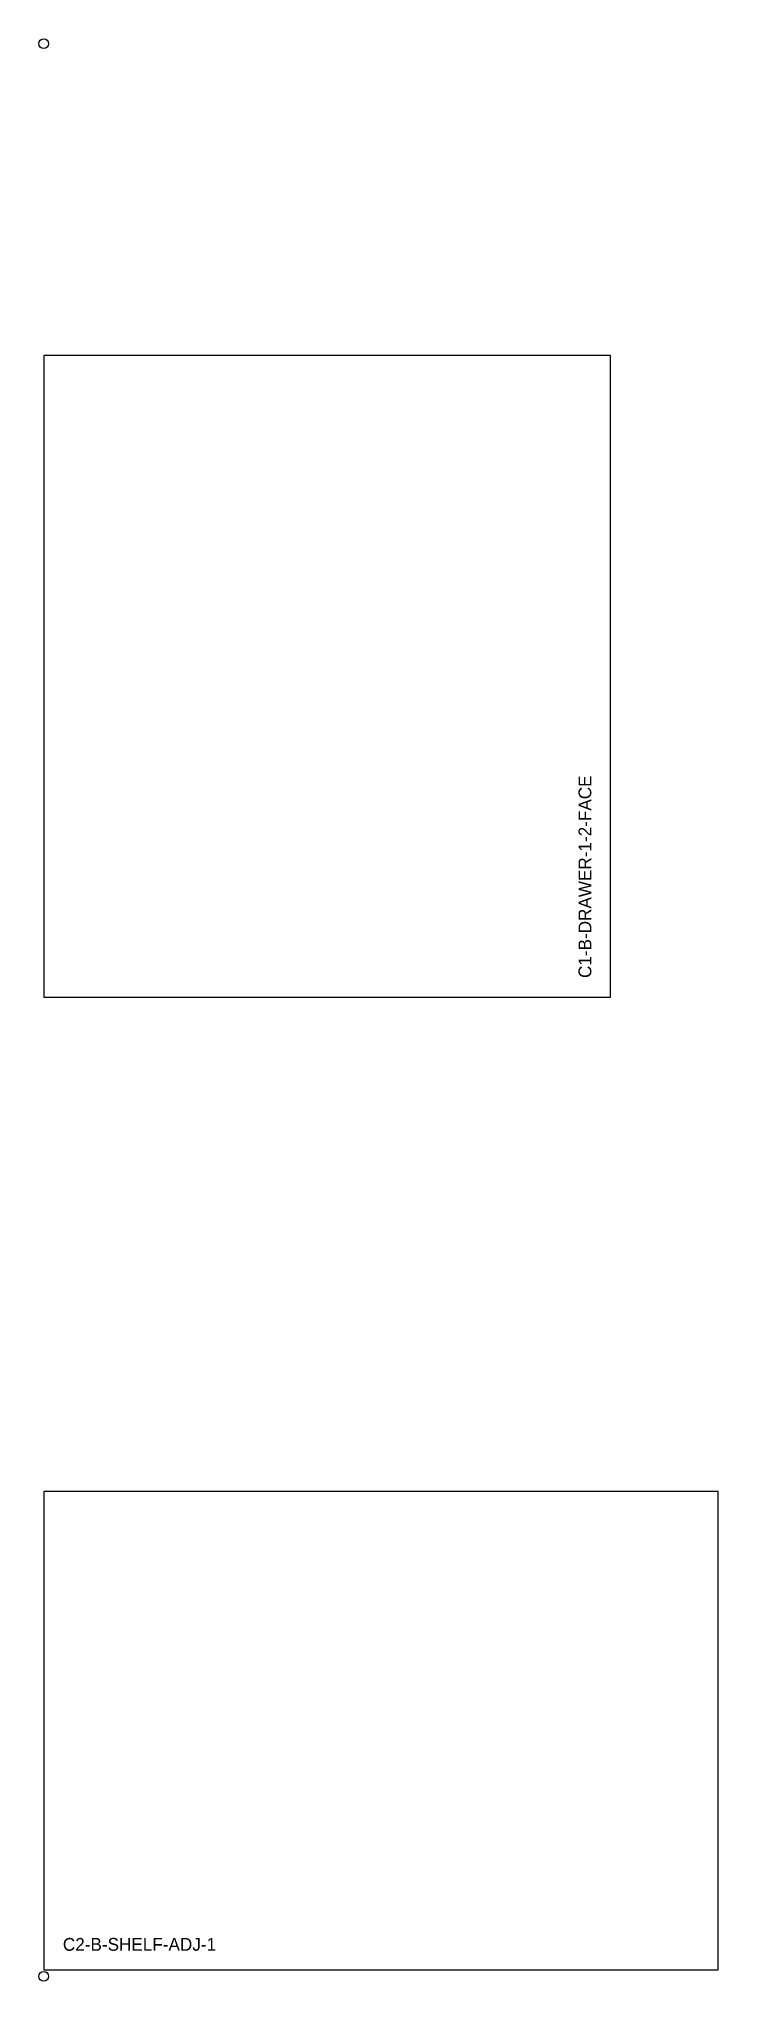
# Model space of a CAD drawing. Header units: millimetres. Extents: x -3 to 421, y 3 to 1217.
import ezdxf

# ---------------------------------------------------------------- set-up
doc = ezdxf.new("R2010")
doc.units = ezdxf.units.MM
for name, color, linetype in [('LABEL', 8, 'CONTINUOUS'), ('OUTLINE', 7, 'CONTINUOUS'), ('TILE_REG', 6, 'CONTINUOUS')]:
    doc.layers.add(name, color=color, linetype=linetype)

msp = doc.modelspace()

# ---------------------------------------------------------------- linework, layer by layer
at = {"layer": 'OUTLINE'}
for points in [[(354.1, 618), (354.1, 1019), (0, 1019), (0, 618)], [(0, 10), (421.3, 10), (421.3, 309.1), (0, 309.1)]]:
    msp.add_lwpolyline(points, close=True, dxfattribs=at)
at = {"layer": 'TILE_REG'}
for centre in [(0, 1214), (0, 6)]:
    msp.add_circle(centre, 3, dxfattribs=at)

# ---------------------------------------------------------------- texts
at = {"layer": 'LABEL'}
msp.add_text('C1-B-DRAWER-1-2-FACE', height=8, rotation=90, dxfattribs=at).set_placement((342.1, 630))
msp.add_text('C2-B-SHELF-ADJ-1', height=8, dxfattribs=at).set_placement((12, 22))

doc.saveas('drawing.dxf')
